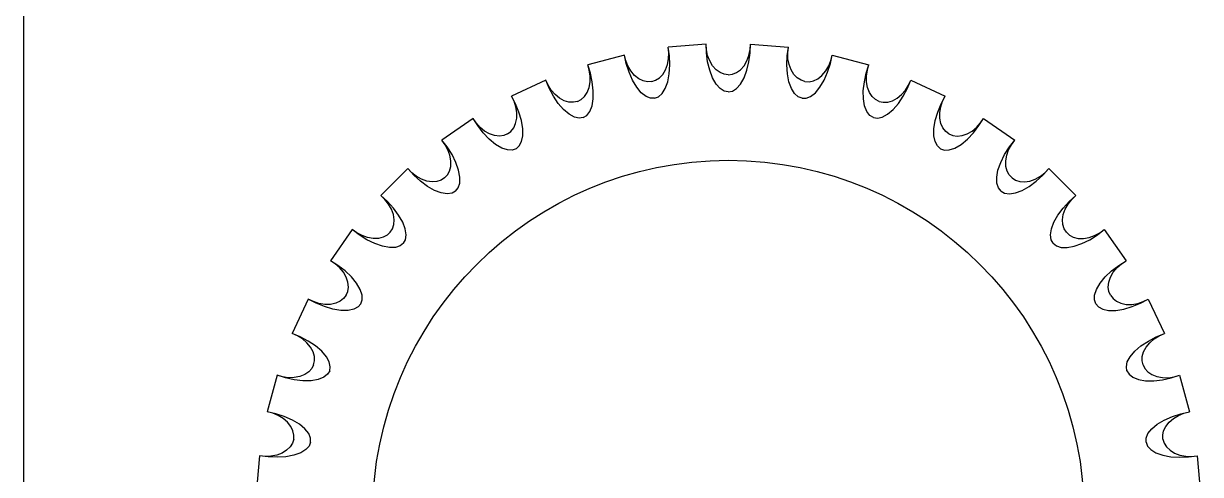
# Model space of a CAD drawing. Extents: x -615 to 711, y 0 to 128.
# Drawn here: x 0 to 17.2, y 34.1 to 40.7 of the extents above; entities that cross this region are included whole.
import ezdxf

# ---------------------------------------------------------------- set-up
doc = ezdxf.new("R2010")
doc.units = 0
doc.layers.add('DXF_EG_PANEL_1_0_MODEL_DX0', color=7, linetype='CONTINUOUS')
doc.layers.add('LAYER1', color=7, linetype='CONTINUOUS')

msp = doc.modelspace()

# ---------------------------------------------------------------- linework, layer by layer
at = {"layer": 'DXF_EG_PANEL_1_0_MODEL_DX0', "color": 178}
msp.add_line((0, 128.5), (0, 0), dxfattribs=at)
at = {"layer": 'LAYER1', "color": 178}
for p, q in [((9.975, 40.4), (9.422, 40.352)), ((9.975, 40.4), (9.422, 40.352)), ((10.625, 40.4), (11.178, 40.352)), ((10.625, 40.4), (11.178, 40.352)), ((8.782, 40.239), (8.245, 40.095)), ((8.782, 40.239), (8.245, 40.095)), ((11.818, 40.239), (12.355, 40.095)), ((11.818, 40.239), (12.355, 40.095)), ((7.635, 39.873), (7.131, 39.638)), ((7.635, 39.873), (7.131, 39.638)), ((12.965, 39.873), (13.469, 39.638)), ((12.965, 39.873), (13.469, 39.638)), ((6.569, 39.313), (6.114, 38.995)), ((6.569, 39.313), (6.114, 38.995)), ((14.031, 39.313), (14.486, 38.995)), ((14.031, 39.313), (14.486, 38.995)), ((5.616, 38.577), (5.223, 38.184)), ((5.616, 38.577), (5.223, 38.184)), ((14.984, 38.577), (15.377, 38.184)), ((14.984, 38.577), (15.377, 38.184)), ((4.805, 37.686), (4.487, 37.231)), ((4.805, 37.686), (4.487, 37.231)), ((15.795, 37.686), (16.113, 37.231)), ((15.795, 37.686), (16.113, 37.231)), ((4.162, 36.669), (3.927, 36.165)), ((4.162, 36.669), (3.927, 36.165)), ((16.438, 36.669), (16.673, 36.165)), ((16.438, 36.669), (16.673, 36.165)), ((3.705, 35.555), (3.561, 35.018)), ((3.705, 35.555), (3.561, 35.018)), ((16.895, 35.555), (17.039, 35.018)), ((16.895, 35.555), (17.039, 35.018)), ((3.448, 34.378), (3.4, 33.825)), ((3.448, 34.378), (3.4, 33.825)), ((17.152, 34.378), (17.2, 33.825)), ((17.152, 34.378), (17.2, 33.825))]:
    msp.add_line(p, q, dxfattribs=at)
for points in [[(9.18, 39.852, 0), (9.237, 39.87, 0), (9.292, 39.904, 0), (9.342, 39.955, 0), (9.383, 40.022, 0), (9.412, 40.1, 0), (9.428, 40.185, 0), (9.431, 40.27, 0), (9.422, 40.352, 0)], [(9.18, 39.852, 0), (9.237, 39.87, 0), (9.292, 39.904, 0), (9.342, 39.955, 0), (9.383, 40.022, 0), (9.412, 40.1, 0), (9.428, 40.185, 0), (9.431, 40.27, 0), (9.422, 40.352, 0)], [(9.223, 39.606, 0), (9.28, 39.628, 0), (9.333, 39.675, 0), (9.379, 39.749, 0), (9.414, 39.848, 0), (9.436, 39.965, 0), (9.444, 40.094, 0), (9.439, 40.225, 0), (9.422, 40.352, 0)], [(9.223, 39.606, 0), (9.28, 39.628, 0), (9.333, 39.675, 0), (9.379, 39.749, 0), (9.414, 39.848, 0), (9.436, 39.965, 0), (9.444, 40.094, 0), (9.439, 40.225, 0), (9.422, 40.352, 0)], [(10.3, 39.7, 0), (10.241, 39.712, 0), (10.18, 39.749, 0), (10.122, 39.814, 0), (10.07, 39.905, 0), (10.028, 40.017, 0), (9.998, 40.142, 0), (9.98, 40.273, 0), (9.975, 40.4, 0)], [(10.3, 39.95, 0), (10.241, 39.958, 0), (10.18, 39.982, 0), (10.122, 40.023, 0), (10.07, 40.082, 0), (10.028, 40.154, 0), (9.998, 40.234, 0), (9.98, 40.318, 0), (9.975, 40.4, 0)], [(10.3, 39.7, 0), (10.241, 39.712, 0), (10.18, 39.749, 0), (10.122, 39.814, 0), (10.07, 39.905, 0), (10.028, 40.017, 0), (9.998, 40.142, 0), (9.98, 40.273, 0), (9.975, 40.4, 0)], [(10.3, 39.95, 0), (10.241, 39.958, 0), (10.18, 39.982, 0), (10.122, 40.023, 0), (10.07, 40.082, 0), (10.028, 40.154, 0), (9.998, 40.234, 0), (9.98, 40.318, 0), (9.975, 40.4, 0)], [(10.3, 39.7, 0), (10.359, 39.712, 0), (10.42, 39.749, 0), (10.478, 39.814, 0), (10.53, 39.905, 0), (10.572, 40.017, 0), (10.602, 40.142, 0), (10.62, 40.273, 0), (10.625, 40.4, 0)], [(10.3, 39.95, 0), (10.359, 39.958, 0), (10.42, 39.982, 0), (10.478, 40.023, 0), (10.53, 40.082, 0), (10.572, 40.154, 0), (10.602, 40.234, 0), (10.62, 40.318, 0), (10.625, 40.4, 0)], [(10.3, 39.7, 0), (10.359, 39.712, 0), (10.42, 39.749, 0), (10.478, 39.814, 0), (10.53, 39.905, 0), (10.572, 40.017, 0), (10.602, 40.142, 0), (10.62, 40.273, 0), (10.625, 40.4, 0)], [(10.3, 39.95, 0), (10.359, 39.958, 0), (10.42, 39.982, 0), (10.478, 40.023, 0), (10.53, 40.082, 0), (10.572, 40.154, 0), (10.602, 40.234, 0), (10.62, 40.318, 0), (10.625, 40.4, 0)], [(11.377, 39.606, 0), (11.32, 39.628, 0), (11.267, 39.675, 0), (11.221, 39.749, 0), (11.186, 39.848, 0), (11.164, 39.965, 0), (11.156, 40.094, 0), (11.161, 40.225, 0), (11.178, 40.352, 0)], [(11.377, 39.606, 0), (11.32, 39.628, 0), (11.267, 39.675, 0), (11.221, 39.749, 0), (11.186, 39.848, 0), (11.164, 39.965, 0), (11.156, 40.094, 0), (11.161, 40.225, 0), (11.178, 40.352, 0)], [(11.42, 39.852, 0), (11.363, 39.87, 0), (11.308, 39.904, 0), (11.258, 39.955, 0), (11.217, 40.022, 0), (11.188, 40.1, 0), (11.172, 40.185, 0), (11.169, 40.27, 0), (11.178, 40.352, 0)], [(11.42, 39.852, 0), (11.363, 39.87, 0), (11.308, 39.904, 0), (11.258, 39.955, 0), (11.217, 40.022, 0), (11.188, 40.1, 0), (11.172, 40.185, 0), (11.169, 40.27, 0), (11.178, 40.352, 0)], [(8.094, 39.561, 0), (8.147, 39.588, 0), (8.196, 39.632, 0), (8.236, 39.691, 0), (8.265, 39.764, 0), (8.28, 39.846, 0), (8.281, 39.932, 0), (8.268, 40.016, 0), (8.245, 40.095, 0)], [(8.094, 39.561, 0), (8.147, 39.588, 0), (8.196, 39.632, 0), (8.236, 39.691, 0), (8.265, 39.764, 0), (8.28, 39.846, 0), (8.281, 39.932, 0), (8.268, 40.016, 0), (8.245, 40.095, 0)], [(8.179, 39.326, 0), (8.231, 39.357, 0), (8.275, 39.413, 0), (8.308, 39.494, 0), (8.325, 39.597, 0), (8.327, 39.717, 0), (8.312, 39.845, 0), (8.284, 39.974, 0), (8.245, 40.095, 0)], [(8.179, 39.326, 0), (8.231, 39.357, 0), (8.275, 39.413, 0), (8.308, 39.494, 0), (8.325, 39.597, 0), (8.327, 39.717, 0), (8.312, 39.845, 0), (8.284, 39.974, 0), (8.245, 40.095, 0)], [(9.223, 39.606, 0), (9.163, 39.607, 0), (9.097, 39.633, 0), (9.028, 39.687, 0), (8.961, 39.768, 0), (8.9, 39.871, 0), (8.849, 39.989, 0), (8.809, 40.114, 0), (8.782, 40.239, 0)], [(9.18, 39.852, 0), (9.12, 39.849, 0), (9.057, 39.862, 0), (8.992, 39.893, 0), (8.931, 39.942, 0), (8.877, 40.006, 0), (8.833, 40.08, 0), (8.801, 40.159, 0), (8.782, 40.239, 0)], [(9.223, 39.606, 0), (9.163, 39.607, 0), (9.097, 39.633, 0), (9.028, 39.687, 0), (8.961, 39.768, 0), (8.9, 39.871, 0), (8.849, 39.989, 0), (8.809, 40.114, 0), (8.782, 40.239, 0)], [(9.18, 39.852, 0), (9.12, 39.849, 0), (9.057, 39.862, 0), (8.992, 39.893, 0), (8.931, 39.942, 0), (8.877, 40.006, 0), (8.833, 40.08, 0), (8.801, 40.159, 0), (8.782, 40.239, 0)], [(11.377, 39.606, 0), (11.437, 39.607, 0), (11.503, 39.633, 0), (11.572, 39.687, 0), (11.639, 39.768, 0), (11.7, 39.871, 0), (11.751, 39.989, 0), (11.791, 40.114, 0), (11.818, 40.239, 0)], [(11.377, 39.606, 0), (11.437, 39.607, 0), (11.503, 39.633, 0), (11.572, 39.687, 0), (11.639, 39.768, 0), (11.7, 39.871, 0), (11.751, 39.989, 0), (11.791, 40.114, 0), (11.818, 40.239, 0)], [(11.42, 39.852, 0), (11.48, 39.849, 0), (11.543, 39.862, 0), (11.608, 39.893, 0), (11.669, 39.942, 0), (11.723, 40.006, 0), (11.767, 40.08, 0), (11.799, 40.159, 0), (11.818, 40.239, 0)], [(11.42, 39.852, 0), (11.48, 39.849, 0), (11.543, 39.862, 0), (11.608, 39.893, 0), (11.669, 39.942, 0), (11.723, 40.006, 0), (11.767, 40.08, 0), (11.799, 40.159, 0), (11.818, 40.239, 0)], [(12.421, 39.326, 0), (12.369, 39.357, 0), (12.325, 39.413, 0), (12.292, 39.494, 0), (12.275, 39.597, 0), (12.273, 39.717, 0), (12.288, 39.845, 0), (12.316, 39.974, 0), (12.355, 40.095, 0)], [(12.421, 39.326, 0), (12.369, 39.357, 0), (12.325, 39.413, 0), (12.292, 39.494, 0), (12.275, 39.597, 0), (12.273, 39.717, 0), (12.288, 39.845, 0), (12.316, 39.974, 0), (12.355, 40.095, 0)], [(12.506, 39.561, 0), (12.453, 39.588, 0), (12.404, 39.632, 0), (12.364, 39.691, 0), (12.335, 39.764, 0), (12.32, 39.846, 0), (12.319, 39.932, 0), (12.332, 40.016, 0), (12.355, 40.095, 0)], [(12.506, 39.561, 0), (12.453, 39.588, 0), (12.404, 39.632, 0), (12.364, 39.691, 0), (12.335, 39.764, 0), (12.32, 39.846, 0), (12.319, 39.932, 0), (12.332, 40.016, 0), (12.355, 40.095, 0)], [(8.179, 39.326, 0), (8.12, 39.317, 0), (8.05, 39.331, 0), (7.973, 39.373, 0), (7.893, 39.44, 0), (7.815, 39.531, 0), (7.744, 39.639, 0), (7.683, 39.755, 0), (7.635, 39.873, 0)], [(8.094, 39.561, 0), (8.036, 39.548, 0), (7.971, 39.55, 0), (7.902, 39.569, 0), (7.833, 39.606, 0), (7.769, 39.66, 0), (7.713, 39.725, 0), (7.668, 39.798, 0), (7.635, 39.873, 0)], [(8.179, 39.326, 0), (8.12, 39.317, 0), (8.05, 39.331, 0), (7.973, 39.373, 0), (7.893, 39.44, 0), (7.815, 39.531, 0), (7.744, 39.639, 0), (7.683, 39.755, 0), (7.635, 39.873, 0)], [(8.094, 39.561, 0), (8.036, 39.548, 0), (7.971, 39.55, 0), (7.902, 39.569, 0), (7.833, 39.606, 0), (7.769, 39.66, 0), (7.713, 39.725, 0), (7.668, 39.798, 0), (7.635, 39.873, 0)], [(12.421, 39.326, 0), (12.48, 39.317, 0), (12.55, 39.331, 0), (12.627, 39.373, 0), (12.707, 39.44, 0), (12.785, 39.531, 0), (12.856, 39.639, 0), (12.917, 39.755, 0), (12.965, 39.873, 0)], [(12.421, 39.326, 0), (12.48, 39.317, 0), (12.55, 39.331, 0), (12.627, 39.373, 0), (12.707, 39.44, 0), (12.785, 39.531, 0), (12.856, 39.639, 0), (12.917, 39.755, 0), (12.965, 39.873, 0)], [(12.506, 39.561, 0), (12.564, 39.548, 0), (12.629, 39.55, 0), (12.698, 39.569, 0), (12.767, 39.606, 0), (12.831, 39.66, 0), (12.887, 39.725, 0), (12.932, 39.798, 0), (12.965, 39.873, 0)], [(12.506, 39.561, 0), (12.564, 39.548, 0), (12.629, 39.55, 0), (12.698, 39.569, 0), (12.767, 39.606, 0), (12.831, 39.66, 0), (12.887, 39.725, 0), (12.932, 39.798, 0), (12.965, 39.873, 0)], [(7.075, 39.086, 0), (7.122, 39.122, 0), (7.163, 39.173, 0), (7.192, 39.238, 0), (7.208, 39.315, 0), (7.209, 39.398, 0), (7.194, 39.483, 0), (7.168, 39.564, 0), (7.131, 39.638, 0)], [(7.075, 39.086, 0), (7.122, 39.122, 0), (7.163, 39.173, 0), (7.192, 39.238, 0), (7.208, 39.315, 0), (7.209, 39.398, 0), (7.194, 39.483, 0), (7.168, 39.564, 0), (7.131, 39.638, 0)], [(7.2, 38.869, 0), (7.245, 38.909, 0), (7.279, 38.972, 0), (7.297, 39.057, 0), (7.296, 39.162, 0), (7.277, 39.28, 0), (7.24, 39.404, 0), (7.19, 39.525, 0), (7.131, 39.638, 0)], [(7.2, 38.869, 0), (7.245, 38.909, 0), (7.279, 38.972, 0), (7.297, 39.057, 0), (7.296, 39.162, 0), (7.277, 39.28, 0), (7.24, 39.404, 0), (7.19, 39.525, 0), (7.131, 39.638, 0)], [(13.4, 38.869, 0), (13.355, 38.909, 0), (13.321, 38.972, 0), (13.303, 39.057, 0), (13.304, 39.162, 0), (13.323, 39.28, 0), (13.36, 39.404, 0), (13.41, 39.525, 0), (13.469, 39.638, 0)], [(13.4, 38.869, 0), (13.355, 38.909, 0), (13.321, 38.972, 0), (13.303, 39.057, 0), (13.304, 39.162, 0), (13.323, 39.28, 0), (13.36, 39.404, 0), (13.41, 39.525, 0), (13.469, 39.638, 0)], [(13.525, 39.086, 0), (13.478, 39.122, 0), (13.437, 39.173, 0), (13.408, 39.238, 0), (13.392, 39.315, 0), (13.391, 39.398, 0), (13.406, 39.483, 0), (13.432, 39.564, 0), (13.469, 39.638, 0)], [(13.525, 39.086, 0), (13.478, 39.122, 0), (13.437, 39.173, 0), (13.408, 39.238, 0), (13.392, 39.315, 0), (13.391, 39.398, 0), (13.406, 39.483, 0), (13.432, 39.564, 0), (13.469, 39.638, 0)], [(7.2, 38.869, 0), (7.143, 38.85, 0), (7.072, 38.852, 0), (6.989, 38.879, 0), (6.898, 38.932, 0), (6.806, 39.008, 0), (6.717, 39.101, 0), (6.637, 39.206, 0), (6.569, 39.313, 0)], [(7.075, 39.086, 0), (7.02, 39.063, 0), (6.956, 39.053, 0), (6.884, 39.061, 0), (6.81, 39.085, 0), (6.738, 39.126, 0), (6.671, 39.181, 0), (6.614, 39.245, 0), (6.569, 39.313, 0)], [(7.2, 38.869, 0), (7.143, 38.85, 0), (7.072, 38.852, 0), (6.989, 38.879, 0), (6.898, 38.932, 0), (6.806, 39.008, 0), (6.717, 39.101, 0), (6.637, 39.206, 0), (6.569, 39.313, 0)], [(7.075, 39.086, 0), (7.02, 39.063, 0), (6.956, 39.053, 0), (6.884, 39.061, 0), (6.81, 39.085, 0), (6.738, 39.126, 0), (6.671, 39.181, 0), (6.614, 39.245, 0), (6.569, 39.313, 0)], [(13.4, 38.869, 0), (13.457, 38.85, 0), (13.528, 38.852, 0), (13.611, 38.879, 0), (13.702, 38.932, 0), (13.794, 39.008, 0), (13.883, 39.101, 0), (13.963, 39.206, 0), (14.031, 39.313, 0)], [(13.4, 38.869, 0), (13.457, 38.85, 0), (13.528, 38.852, 0), (13.611, 38.879, 0), (13.702, 38.932, 0), (13.794, 39.008, 0), (13.883, 39.101, 0), (13.963, 39.206, 0), (14.031, 39.313, 0)], [(13.525, 39.086, 0), (13.58, 39.063, 0), (13.644, 39.053, 0), (13.716, 39.061, 0), (13.79, 39.085, 0), (13.862, 39.126, 0), (13.929, 39.181, 0), (13.986, 39.245, 0), (14.031, 39.313, 0)], [(13.525, 39.086, 0), (13.58, 39.063, 0), (13.644, 39.053, 0), (13.716, 39.061, 0), (13.79, 39.085, 0), (13.862, 39.126, 0), (13.929, 39.181, 0), (13.986, 39.245, 0), (14.031, 39.313, 0)], [(6.315, 38.249, 0), (6.352, 38.296, 0), (6.375, 38.364, 0), (6.378, 38.451, 0), (6.359, 38.554, 0), (6.319, 38.667, 0), (6.262, 38.783, 0), (6.191, 38.894, 0), (6.114, 38.995, 0)], [(6.154, 38.441, 0), (6.194, 38.485, 0), (6.225, 38.542, 0), (6.243, 38.611, 0), (6.245, 38.69, 0), (6.231, 38.772, 0), (6.203, 38.853, 0), (6.162, 38.928, 0), (6.114, 38.995, 0)], [(6.315, 38.249, 0), (6.352, 38.296, 0), (6.375, 38.364, 0), (6.378, 38.451, 0), (6.359, 38.554, 0), (6.319, 38.667, 0), (6.262, 38.783, 0), (6.191, 38.894, 0), (6.114, 38.995, 0)], [(6.154, 38.441, 0), (6.194, 38.485, 0), (6.225, 38.542, 0), (6.243, 38.611, 0), (6.245, 38.69, 0), (6.231, 38.772, 0), (6.203, 38.853, 0), (6.162, 38.928, 0), (6.114, 38.995, 0)], [(14.285, 38.249, 0), (14.248, 38.296, 0), (14.225, 38.364, 0), (14.222, 38.451, 0), (14.241, 38.554, 0), (14.281, 38.667, 0), (14.338, 38.783, 0), (14.409, 38.894, 0), (14.486, 38.995, 0)], [(14.285, 38.249, 0), (14.248, 38.296, 0), (14.225, 38.364, 0), (14.222, 38.451, 0), (14.241, 38.554, 0), (14.281, 38.667, 0), (14.338, 38.783, 0), (14.409, 38.894, 0), (14.486, 38.995, 0)], [(14.446, 38.441, 0), (14.406, 38.485, 0), (14.375, 38.542, 0), (14.357, 38.611, 0), (14.355, 38.69, 0), (14.369, 38.772, 0), (14.397, 38.853, 0), (14.438, 38.928, 0), (14.486, 38.995, 0)], [(14.446, 38.441, 0), (14.406, 38.485, 0), (14.375, 38.542, 0), (14.357, 38.611, 0), (14.355, 38.69, 0), (14.369, 38.772, 0), (14.397, 38.853, 0), (14.438, 38.928, 0), (14.486, 38.995, 0)], [(6.315, 38.249, 0), (6.262, 38.22, 0), (6.192, 38.21, 0), (6.105, 38.223, 0), (6.007, 38.259, 0), (5.903, 38.318, 0), (5.799, 38.394, 0), (5.702, 38.483, 0), (5.616, 38.577, 0)], [(6.154, 38.441, 0), (6.104, 38.409, 0), (6.042, 38.388, 0), (5.971, 38.383, 0), (5.893, 38.394, 0), (5.815, 38.422, 0), (5.74, 38.465, 0), (5.673, 38.518, 0), (5.616, 38.577, 0)], [(6.315, 38.249, 0), (6.262, 38.22, 0), (6.192, 38.21, 0), (6.105, 38.223, 0), (6.007, 38.259, 0), (5.903, 38.318, 0), (5.799, 38.394, 0), (5.702, 38.483, 0), (5.616, 38.577, 0)], [(6.154, 38.441, 0), (6.104, 38.409, 0), (6.042, 38.388, 0), (5.971, 38.383, 0), (5.893, 38.394, 0), (5.815, 38.422, 0), (5.74, 38.465, 0), (5.673, 38.518, 0), (5.616, 38.577, 0)], [(14.285, 38.249, 0), (14.338, 38.22, 0), (14.408, 38.21, 0), (14.495, 38.223, 0), (14.593, 38.259, 0), (14.697, 38.318, 0), (14.801, 38.394, 0), (14.898, 38.483, 0), (14.984, 38.577, 0)], [(14.285, 38.249, 0), (14.338, 38.22, 0), (14.408, 38.21, 0), (14.495, 38.223, 0), (14.593, 38.259, 0), (14.697, 38.318, 0), (14.801, 38.394, 0), (14.898, 38.483, 0), (14.984, 38.577, 0)], [(14.446, 38.441, 0), (14.496, 38.409, 0), (14.558, 38.388, 0), (14.629, 38.383, 0), (14.707, 38.394, 0), (14.785, 38.422, 0), (14.86, 38.465, 0), (14.927, 38.518, 0), (14.984, 38.577, 0)], [(14.446, 38.441, 0), (14.496, 38.409, 0), (14.558, 38.388, 0), (14.629, 38.383, 0), (14.707, 38.394, 0), (14.785, 38.422, 0), (14.86, 38.465, 0), (14.927, 38.518, 0), (14.984, 38.577, 0)], [(5.551, 37.485, 0), (5.58, 37.538, 0), (5.59, 37.608, 0), (5.577, 37.695, 0), (5.541, 37.793, 0), (5.482, 37.897, 0), (5.406, 38.001, 0), (5.317, 38.098, 0), (5.223, 38.184, 0)], [(5.359, 37.646, 0), (5.391, 37.696, 0), (5.412, 37.758, 0), (5.417, 37.829, 0), (5.406, 37.907, 0), (5.378, 37.985, 0), (5.335, 38.06, 0), (5.282, 38.127, 0), (5.223, 38.184, 0)], [(5.551, 37.485, 0), (5.58, 37.538, 0), (5.59, 37.608, 0), (5.577, 37.695, 0), (5.541, 37.793, 0), (5.482, 37.897, 0), (5.406, 38.001, 0), (5.317, 38.098, 0), (5.223, 38.184, 0)], [(5.359, 37.646, 0), (5.391, 37.696, 0), (5.412, 37.758, 0), (5.417, 37.829, 0), (5.406, 37.907, 0), (5.378, 37.985, 0), (5.335, 38.06, 0), (5.282, 38.127, 0), (5.223, 38.184, 0)], [(15.049, 37.485, 0), (15.02, 37.538, 0), (15.01, 37.608, 0), (15.023, 37.695, 0), (15.059, 37.793, 0), (15.118, 37.897, 0), (15.194, 38.001, 0), (15.283, 38.098, 0), (15.377, 38.184, 0)], [(15.049, 37.485, 0), (15.02, 37.538, 0), (15.01, 37.608, 0), (15.023, 37.695, 0), (15.059, 37.793, 0), (15.118, 37.897, 0), (15.194, 38.001, 0), (15.283, 38.098, 0), (15.377, 38.184, 0)], [(15.241, 37.646, 0), (15.209, 37.696, 0), (15.188, 37.758, 0), (15.183, 37.829, 0), (15.194, 37.907, 0), (15.222, 37.985, 0), (15.265, 38.06, 0), (15.318, 38.127, 0), (15.377, 38.184, 0)], [(15.241, 37.646, 0), (15.209, 37.696, 0), (15.188, 37.758, 0), (15.183, 37.829, 0), (15.194, 37.907, 0), (15.222, 37.985, 0), (15.265, 38.06, 0), (15.318, 38.127, 0), (15.377, 38.184, 0)], [(5.551, 37.485, 0), (5.504, 37.448, 0), (5.436, 37.425, 0), (5.349, 37.422, 0), (5.246, 37.441, 0), (5.133, 37.481, 0), (5.017, 37.538, 0), (4.906, 37.609, 0), (4.805, 37.686, 0)], [(5.359, 37.646, 0), (5.315, 37.606, 0), (5.258, 37.575, 0), (5.189, 37.557, 0), (5.11, 37.555, 0), (5.028, 37.569, 0), (4.947, 37.597, 0), (4.872, 37.638, 0), (4.805, 37.686, 0)], [(5.551, 37.485, 0), (5.504, 37.448, 0), (5.436, 37.425, 0), (5.349, 37.422, 0), (5.246, 37.441, 0), (5.133, 37.481, 0), (5.017, 37.538, 0), (4.906, 37.609, 0), (4.805, 37.686, 0)], [(5.359, 37.646, 0), (5.315, 37.606, 0), (5.258, 37.575, 0), (5.189, 37.557, 0), (5.11, 37.555, 0), (5.028, 37.569, 0), (4.947, 37.597, 0), (4.872, 37.638, 0), (4.805, 37.686, 0)], [(15.049, 37.485, 0), (15.096, 37.448, 0), (15.164, 37.425, 0), (15.251, 37.422, 0), (15.354, 37.441, 0), (15.467, 37.481, 0), (15.583, 37.538, 0), (15.694, 37.609, 0), (15.795, 37.686, 0)], [(15.049, 37.485, 0), (15.096, 37.448, 0), (15.164, 37.425, 0), (15.251, 37.422, 0), (15.354, 37.441, 0), (15.467, 37.481, 0), (15.583, 37.538, 0), (15.694, 37.609, 0), (15.795, 37.686, 0)], [(15.241, 37.646, 0), (15.285, 37.606, 0), (15.342, 37.575, 0), (15.411, 37.557, 0), (15.49, 37.555, 0), (15.572, 37.569, 0), (15.653, 37.597, 0), (15.728, 37.638, 0), (15.795, 37.686, 0)], [(15.241, 37.646, 0), (15.285, 37.606, 0), (15.342, 37.575, 0), (15.411, 37.557, 0), (15.49, 37.555, 0), (15.572, 37.569, 0), (15.653, 37.597, 0), (15.728, 37.638, 0), (15.795, 37.686, 0)], [(4.931, 36.6, 0), (4.95, 36.657, 0), (4.948, 36.728, 0), (4.921, 36.811, 0), (4.868, 36.902, 0), (4.792, 36.994, 0), (4.699, 37.083, 0), (4.594, 37.163, 0), (4.487, 37.231, 0)], [(4.714, 36.725, 0), (4.737, 36.78, 0), (4.747, 36.844, 0), (4.739, 36.916, 0), (4.715, 36.99, 0), (4.674, 37.062, 0), (4.619, 37.129, 0), (4.555, 37.186, 0), (4.487, 37.231, 0)], [(4.931, 36.6, 0), (4.95, 36.657, 0), (4.948, 36.728, 0), (4.921, 36.811, 0), (4.868, 36.902, 0), (4.792, 36.994, 0), (4.699, 37.083, 0), (4.594, 37.163, 0), (4.487, 37.231, 0)], [(4.714, 36.725, 0), (4.737, 36.78, 0), (4.747, 36.844, 0), (4.739, 36.916, 0), (4.715, 36.99, 0), (4.674, 37.062, 0), (4.619, 37.129, 0), (4.555, 37.186, 0), (4.487, 37.231, 0)], [(15.669, 36.6, 0), (15.65, 36.657, 0), (15.652, 36.728, 0), (15.679, 36.811, 0), (15.732, 36.902, 0), (15.808, 36.994, 0), (15.901, 37.083, 0), (16.006, 37.163, 0), (16.113, 37.231, 0)], [(15.669, 36.6, 0), (15.65, 36.657, 0), (15.652, 36.728, 0), (15.679, 36.811, 0), (15.732, 36.902, 0), (15.808, 36.994, 0), (15.901, 37.083, 0), (16.006, 37.163, 0), (16.113, 37.231, 0)], [(15.886, 36.725, 0), (15.863, 36.78, 0), (15.853, 36.844, 0), (15.861, 36.916, 0), (15.885, 36.99, 0), (15.926, 37.062, 0), (15.981, 37.129, 0), (16.045, 37.186, 0), (16.113, 37.231, 0)], [(15.886, 36.725, 0), (15.863, 36.78, 0), (15.853, 36.844, 0), (15.861, 36.916, 0), (15.885, 36.99, 0), (15.926, 37.062, 0), (15.981, 37.129, 0), (16.045, 37.186, 0), (16.113, 37.231, 0)], [(4.714, 36.725, 0), (4.678, 36.678, 0), (4.627, 36.637, 0), (4.562, 36.608, 0), (4.485, 36.592, 0), (4.402, 36.591, 0), (4.317, 36.606, 0), (4.236, 36.632, 0), (4.162, 36.669, 0)], [(4.714, 36.725, 0), (4.678, 36.678, 0), (4.627, 36.637, 0), (4.562, 36.608, 0), (4.485, 36.592, 0), (4.402, 36.591, 0), (4.317, 36.606, 0), (4.236, 36.632, 0), (4.162, 36.669, 0)], [(4.931, 36.6, 0), (4.891, 36.555, 0), (4.828, 36.521, 0), (4.743, 36.503, 0), (4.638, 36.504, 0), (4.52, 36.523, 0), (4.396, 36.56, 0), (4.275, 36.61, 0), (4.162, 36.669, 0)], [(4.931, 36.6, 0), (4.891, 36.555, 0), (4.828, 36.521, 0), (4.743, 36.503, 0), (4.638, 36.504, 0), (4.52, 36.523, 0), (4.396, 36.56, 0), (4.275, 36.61, 0), (4.162, 36.669, 0)], [(15.669, 36.6, 0), (15.709, 36.555, 0), (15.772, 36.521, 0), (15.857, 36.503, 0), (15.962, 36.504, 0), (16.08, 36.523, 0), (16.204, 36.56, 0), (16.325, 36.61, 0), (16.438, 36.669, 0)], [(15.669, 36.6, 0), (15.709, 36.555, 0), (15.772, 36.521, 0), (15.857, 36.503, 0), (15.962, 36.504, 0), (16.08, 36.523, 0), (16.204, 36.56, 0), (16.325, 36.61, 0), (16.438, 36.669, 0)], [(15.886, 36.725, 0), (15.922, 36.678, 0), (15.973, 36.637, 0), (16.038, 36.608, 0), (16.115, 36.592, 0), (16.198, 36.591, 0), (16.283, 36.606, 0), (16.364, 36.632, 0), (16.438, 36.669, 0)], [(15.886, 36.725, 0), (15.922, 36.678, 0), (15.973, 36.637, 0), (16.038, 36.608, 0), (16.115, 36.592, 0), (16.198, 36.591, 0), (16.283, 36.606, 0), (16.364, 36.632, 0), (16.438, 36.669, 0)], [(4.474, 35.621, 0), (4.483, 35.68, 0), (4.469, 35.75, 0), (4.427, 35.827, 0), (4.36, 35.907, 0), (4.269, 35.985, 0), (4.161, 36.056, 0), (4.045, 36.117, 0), (3.927, 36.165, 0)], [(4.239, 35.706, 0), (4.252, 35.764, 0), (4.25, 35.829, 0), (4.231, 35.898, 0), (4.194, 35.967, 0), (4.14, 36.031, 0), (4.075, 36.087, 0), (4.002, 36.132, 0), (3.927, 36.165, 0)], [(4.474, 35.621, 0), (4.483, 35.68, 0), (4.469, 35.75, 0), (4.427, 35.827, 0), (4.36, 35.907, 0), (4.269, 35.985, 0), (4.161, 36.056, 0), (4.045, 36.117, 0), (3.927, 36.165, 0)], [(4.239, 35.706, 0), (4.252, 35.764, 0), (4.25, 35.829, 0), (4.231, 35.898, 0), (4.194, 35.967, 0), (4.14, 36.031, 0), (4.075, 36.087, 0), (4.002, 36.132, 0), (3.927, 36.165, 0)], [(16.126, 35.621, 0), (16.117, 35.68, 0), (16.131, 35.75, 0), (16.173, 35.827, 0), (16.24, 35.907, 0), (16.331, 35.985, 0), (16.439, 36.056, 0), (16.555, 36.117, 0), (16.673, 36.165, 0)], [(16.126, 35.621, 0), (16.117, 35.68, 0), (16.131, 35.75, 0), (16.173, 35.827, 0), (16.24, 35.907, 0), (16.331, 35.985, 0), (16.439, 36.056, 0), (16.555, 36.117, 0), (16.673, 36.165, 0)], [(16.361, 35.706, 0), (16.348, 35.764, 0), (16.35, 35.829, 0), (16.369, 35.898, 0), (16.406, 35.967, 0), (16.46, 36.031, 0), (16.525, 36.087, 0), (16.598, 36.132, 0), (16.673, 36.165, 0)], [(16.361, 35.706, 0), (16.348, 35.764, 0), (16.35, 35.829, 0), (16.369, 35.898, 0), (16.406, 35.967, 0), (16.46, 36.031, 0), (16.525, 36.087, 0), (16.598, 36.132, 0), (16.673, 36.165, 0)], [(4.239, 35.706, 0), (4.212, 35.653, 0), (4.168, 35.604, 0), (4.109, 35.564, 0), (4.036, 35.535, 0), (3.954, 35.52, 0), (3.868, 35.519, 0), (3.784, 35.532, 0), (3.705, 35.555, 0)], [(4.239, 35.706, 0), (4.212, 35.653, 0), (4.168, 35.604, 0), (4.109, 35.564, 0), (4.036, 35.535, 0), (3.954, 35.52, 0), (3.868, 35.519, 0), (3.784, 35.532, 0), (3.705, 35.555, 0)], [(4.474, 35.621, 0), (4.443, 35.569, 0), (4.387, 35.525, 0), (4.306, 35.492, 0), (4.203, 35.475, 0), (4.083, 35.473, 0), (3.955, 35.488, 0), (3.826, 35.516, 0), (3.705, 35.555, 0)], [(4.474, 35.621, 0), (4.443, 35.569, 0), (4.387, 35.525, 0), (4.306, 35.492, 0), (4.203, 35.475, 0), (4.083, 35.473, 0), (3.955, 35.488, 0), (3.826, 35.516, 0), (3.705, 35.555, 0)], [(16.126, 35.621, 0), (16.157, 35.569, 0), (16.213, 35.525, 0), (16.294, 35.492, 0), (16.397, 35.475, 0), (16.517, 35.473, 0), (16.645, 35.488, 0), (16.774, 35.516, 0), (16.895, 35.555, 0)], [(16.126, 35.621, 0), (16.157, 35.569, 0), (16.213, 35.525, 0), (16.294, 35.492, 0), (16.397, 35.475, 0), (16.517, 35.473, 0), (16.645, 35.488, 0), (16.774, 35.516, 0), (16.895, 35.555, 0)], [(16.361, 35.706, 0), (16.388, 35.653, 0), (16.432, 35.604, 0), (16.491, 35.564, 0), (16.564, 35.535, 0), (16.646, 35.52, 0), (16.732, 35.519, 0), (16.816, 35.532, 0), (16.895, 35.555, 0)], [(16.361, 35.706, 0), (16.388, 35.653, 0), (16.432, 35.604, 0), (16.491, 35.564, 0), (16.564, 35.535, 0), (16.646, 35.52, 0), (16.732, 35.519, 0), (16.816, 35.532, 0), (16.895, 35.555, 0)], [(4.194, 34.577, 0), (4.193, 34.637, 0), (4.167, 34.703, 0), (4.113, 34.772, 0), (4.032, 34.839, 0), (3.929, 34.9, 0), (3.811, 34.951, 0), (3.686, 34.991, 0), (3.561, 35.018, 0)], [(3.948, 34.62, 0), (3.951, 34.68, 0), (3.938, 34.743, 0), (3.907, 34.808, 0), (3.858, 34.869, 0), (3.794, 34.923, 0), (3.72, 34.967, 0), (3.641, 34.999, 0), (3.561, 35.018, 0)], [(4.194, 34.577, 0), (4.193, 34.637, 0), (4.167, 34.703, 0), (4.113, 34.772, 0), (4.032, 34.839, 0), (3.929, 34.9, 0), (3.811, 34.951, 0), (3.686, 34.991, 0), (3.561, 35.018, 0)], [(3.948, 34.62, 0), (3.951, 34.68, 0), (3.938, 34.743, 0), (3.907, 34.808, 0), (3.858, 34.869, 0), (3.794, 34.923, 0), (3.72, 34.967, 0), (3.641, 34.999, 0), (3.561, 35.018, 0)], [(16.406, 34.577, 0), (16.407, 34.637, 0), (16.433, 34.703, 0), (16.487, 34.772, 0), (16.568, 34.839, 0), (16.671, 34.9, 0), (16.789, 34.951, 0), (16.914, 34.991, 0), (17.039, 35.018, 0)], [(16.406, 34.577, 0), (16.407, 34.637, 0), (16.433, 34.703, 0), (16.487, 34.772, 0), (16.568, 34.839, 0), (16.671, 34.9, 0), (16.789, 34.951, 0), (16.914, 34.991, 0), (17.039, 35.018, 0)], [(16.652, 34.62, 0), (16.649, 34.68, 0), (16.662, 34.743, 0), (16.693, 34.808, 0), (16.742, 34.869, 0), (16.806, 34.923, 0), (16.88, 34.967, 0), (16.959, 34.999, 0), (17.039, 35.018, 0)], [(16.652, 34.62, 0), (16.649, 34.68, 0), (16.662, 34.743, 0), (16.693, 34.808, 0), (16.742, 34.869, 0), (16.806, 34.923, 0), (16.88, 34.967, 0), (16.959, 34.999, 0), (17.039, 35.018, 0)], [(3.948, 34.62, 0), (3.93, 34.563, 0), (3.896, 34.508, 0), (3.845, 34.458, 0), (3.778, 34.417, 0), (3.7, 34.388, 0), (3.615, 34.372, 0), (3.53, 34.369, 0), (3.448, 34.378, 0)], [(3.948, 34.62, 0), (3.93, 34.563, 0), (3.896, 34.508, 0), (3.845, 34.458, 0), (3.778, 34.417, 0), (3.7, 34.388, 0), (3.615, 34.372, 0), (3.53, 34.369, 0), (3.448, 34.378, 0)], [(4.194, 34.577, 0), (4.172, 34.52, 0), (4.125, 34.467, 0), (4.051, 34.421, 0), (3.952, 34.386, 0), (3.835, 34.364, 0), (3.706, 34.356, 0), (3.575, 34.361, 0), (3.448, 34.378, 0)], [(4.194, 34.577, 0), (4.172, 34.52, 0), (4.125, 34.467, 0), (4.051, 34.421, 0), (3.952, 34.386, 0), (3.835, 34.364, 0), (3.706, 34.356, 0), (3.575, 34.361, 0), (3.448, 34.378, 0)], [(16.406, 34.577, 0), (16.428, 34.52, 0), (16.475, 34.467, 0), (16.549, 34.421, 0), (16.648, 34.386, 0), (16.765, 34.364, 0), (16.894, 34.356, 0), (17.025, 34.361, 0), (17.152, 34.378, 0)], [(16.406, 34.577, 0), (16.428, 34.52, 0), (16.475, 34.467, 0), (16.549, 34.421, 0), (16.648, 34.386, 0), (16.765, 34.364, 0), (16.894, 34.356, 0), (17.025, 34.361, 0), (17.152, 34.378, 0)], [(16.652, 34.62, 0), (16.67, 34.563, 0), (16.704, 34.508, 0), (16.755, 34.458, 0), (16.822, 34.417, 0), (16.9, 34.388, 0), (16.985, 34.372, 0), (17.07, 34.369, 0), (17.152, 34.378, 0)], [(16.652, 34.62, 0), (16.67, 34.563, 0), (16.704, 34.508, 0), (16.755, 34.458, 0), (16.822, 34.417, 0), (16.9, 34.388, 0), (16.985, 34.372, 0), (17.07, 34.369, 0), (17.152, 34.378, 0)]]:
    msp.add_polyline3d(points, dxfattribs=at)
msp.add_circle((10.3, 33.5), 5.2, dxfattribs=at)

doc.saveas('drawing.dxf')
